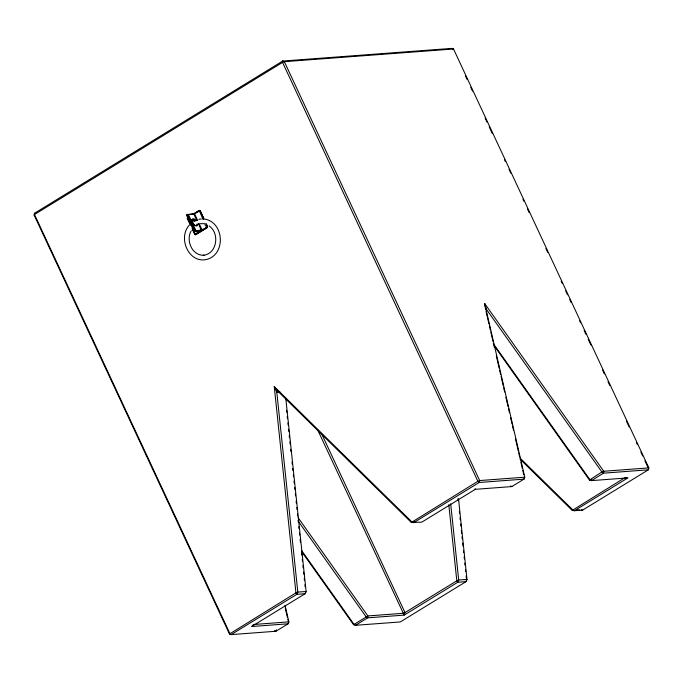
<?xml version="1.0" encoding="UTF-8"?>
<svg xmlns="http://www.w3.org/2000/svg" width="683" height="683" viewBox="0 0 683 683"><rect width="100%" height="100%" fill="white"/><g stroke="black" fill="none" stroke-linecap="round" stroke-linejoin="round"><path stroke-width="1.02" d="M519.925 459.002L572.226 510.423L574.394 510.713L582.684 510.09L648.363 469.81L648.85 467.889L453.521 48.997L451.856 48.391L282.685 61.06L34.637 213.19L34.15 215.111L229.479 634.003L231.144 634.609L275.941 631.254L288.089 623.801L288.866 621.854L285.05 605.317M190.378 225.023C190.523 224.212 185.178 216.46 188.337 218.09L187.296 218.406L187.501 217.604M34.15 215.111L34.637 213.19M192.136 228.796L194.783 234.465L195.475 234.721L200.947 231.358L194.177 231.563L186.69 215.504L186.894 214.701L194.561 213.788L200.179 210.663L204.14 219.158M187.577 218.389L187.782 217.578M195.628 231.358L195.833 230.547L188.346 214.496L187.646 214.24L187.586 214.795L195.628 231.358L194.877 231.819L186.894 214.701L194.561 213.788L197.643 220.396M458.532 498.974L466.993 579.423L466.002 581.651L400.315 621.94L355.519 625.295L353.563 624.706L301.732 551.702M276.427 629.914L275.941 631.254L274.575 630.622M191.189 230.811C185.639 240.365 192.025 255.86 204.021 255.263L203.269 255.322C217.126 253.948 219.917 233.313 209.211 226.005M353.563 624.706L367.864 615.938L403.201 613.291L405.002 612.583L456.816 580.806L458.703 580.038L466.993 579.423L466.002 581.651L457.712 582.275L404.182 615.11L367.676 617.842L355.519 625.295L353.854 624.108L301.613 550.532M186.69 215.504L188.346 214.496M203.56 218.466L200.179 210.663L199.197 210.432L193.724 213.788L196.883 220.694M194.92 234.209L195.825 234.141L195.765 234.696L194.92 234.209L199.641 231.153L200.947 231.358L199.496 231.4M229.479 634.003L295.935 592.853L297.822 592.093L306.112 591.469L285.733 397.762M648.509 468.487L648.85 467.889L603.763 471.261L601.902 471.979L589.463 480.038L591.418 480.619L627.925 477.887L574.394 510.713L572.644 509.766L520.224 458.233M572.226 510.423L624.458 477.989L627.062 477.912M189.328 225.091C177.256 238.119 189.311 265.038 207.956 259.07C225.945 253.034 223.725 222.573 205.079 219.149M252.232 625.859L253.53 624.51M193.178 214.274L199.479 210.407L200.034 210.91M196.721 233.595L203.918 229.172M205.72 228.071L207.666 226.713L206.343 223.879M493.263 343.54L589.745 479.432L591.418 480.619L603.567 473.165L603.763 471.261L484.665 303.517L524.766 477.186L523.989 479.125L511.84 486.578L475.334 489.318L421.804 522.145L411.337 522.469L277.938 391.325L276.777 392.033L297.822 592.093L296.823 594.33L231.144 634.609L229.821 633.397L34.492 214.513L282.54 62.384L284.341 61.666L453.521 48.997L453.179 49.603L451.856 48.391M198.838 219.26L201.408 218.961M200.315 223.665L203.841 223.683M486.364 309.254L485.579 309.314L484.665 303.517L486.364 309.254L601.902 471.979L603.567 473.165L648.363 469.81M279.893 391.803L276.777 392.033L274.25 386.629L411.764 521.821L413.514 522.768L479.193 482.48L523.989 479.125L524.766 477.186L479.679 480.559L477.878 481.276L411.337 522.469L415.486 522.162M591.546 479.876L589.463 480.038L494.432 346.179M576.367 510.107L579.474 509.877M254.571 624.424L288.866 621.854L288.089 623.801L251.583 626.533L305.113 593.706L306.112 591.469L305.113 593.706L296.823 594.33L295.935 592.853L274.25 386.629L277.938 391.325M581.233 509.894L582.684 510.09M510.466 485.955L511.84 486.578M298.13 517.723L367.864 615.938L367.676 617.842L366.003 616.655L298.403 521.445M465.328 75.659L467.129 79.518M470.732 87.245L472.534 91.104M485.135 118.125L486.936 121.984M489.182 126.816L492.332 133.569M504.481 159.634L505.386 161.564M508.989 169.282L510.79 173.141M522.939 199.205L523.835 201.135M527.438 208.853L529.24 212.712M545.888 248.424L547.689 252.292M561.195 281.242L562.092 283.172M565.695 290.898L567.496 294.757M569.75 299.581L571.099 302.475M579.645 320.814L580.55 322.752M584.144 330.47L585.946 334.329M588.2 339.152L590.897 344.949M602.602 370.041L604.404 373.9M607.998 381.626L609.799 385.485M626.456 421.198L629.154 426.986M636.36 442.43L637.256 444.36M640.859 452.086L642.66 455.945M644.906 460.769L648.056 467.522M321.633 433.79L405.002 612.583L404.182 615.11L317.578 429.675M206.642 225.083L207.461 227.524L195.765 234.696L195.065 234.44L192.282 228.54M203.858 219.183L199.888 210.68L199.197 210.432L203.099 219.482M206.061 223.904L207.376 226.739L207.18 227.541L201.698 230.897C183.343 231.674 203.944 231.358 206.625 227.038C209.374 227.781 204.208 226.525 204.857 223.256M198.966 223.23L202.048 229.838L201.698 230.897L198.207 223.529M187.441 218.159L190.523 224.767M475.129 488.601L475.334 489.318M486.057 311.38L488.917 323.776M489.395 325.851L490.351 329.983M490.829 332.049L492.972 341.346M493.45 343.421L494.407 347.553M496.319 355.817L499.179 368.222M499.657 370.288L500.613 374.421M501.091 376.495L503.243 385.793M503.712 387.859L504.669 391.999M505.864 397.164L508.015 406.462M508.494 408.536L509.441 412.669M510.636 417.834L512.071 424.032M512.549 426.107L513.505 430.239M515.409 438.503L518.277 450.908M518.756 452.974L519.712 457.106M520.898 462.28L522.333 468.478M522.811 470.544L523.767 474.685M285.238 607.99L287.389 617.287M287.867 619.353L288.346 621.428M458.003 498.641L458.225 500.759M459.343 511.328L459.565 513.445M460.009 517.68L460.231 519.789M460.675 524.023L460.897 526.141M461.341 530.367L461.674 533.543M462.007 536.71L462.229 538.827M462.681 543.062L463.014 546.229M463.458 550.464L463.68 552.573M464.124 556.807L464.346 558.925M464.79 563.151L465.012 565.268M465.456 569.494L465.678 571.611M466.122 575.846L466.574 580.072M450.695 503.832L458.703 580.038L457.712 582.275L456.816 580.806L448.808 504.66M286.553 410.218L286.775 412.336M287.219 416.57L287.449 418.679M287.893 422.914L288.115 425.031M288.559 429.257L288.781 431.374M289.225 435.6L289.447 437.718M289.891 441.952L290.113 444.061M290.668 449.354L290.89 451.472M292.008 462.041L292.23 464.158M292.674 468.393L292.896 470.502M293.34 474.736L293.562 476.854M294.006 481.08L294.228 483.197M294.672 487.423L294.894 489.54M295.338 493.775L295.568 495.884M296.123 501.177L296.345 503.286M296.789 507.52L297.011 509.638M297.455 513.864L297.677 515.981M298.121 520.207L298.343 522.324M298.787 526.559L299.009 528.668M299.461 532.902L299.683 535.02M300.127 539.246L300.46 542.422M301.57 552.991L301.792 555.108M302.236 559.343L302.458 561.452M302.902 565.686L303.124 567.804M303.576 572.03L303.798 574.147M304.242 578.373L304.464 580.49M304.908 584.725L305.13 586.834M191.547 220.327A3.509 1.656 58.5 0 1 194.032 220.891M196.704 224.195A3.509 1.656 58.5 0 1 194.211 224.938A3.509 1.656 58.5 0 1 192.162 220.174A3.509 1.656 58.5 0 1 195.364 221.079M197.549 224.195A4.107 1.938 58.5 0 1 194.621 225.066A4.107 1.938 58.5 0 1 192.222 219.482A4.107 1.938 58.5 0 1 195.978 220.549M191.633 219.678A4.107 1.938 58.5 0 1 194.331 221.557M282.685 61.06L282.54 62.384L477.878 481.276L479.193 482.48L479.679 480.559L284.341 61.666L282.685 61.06"/></g></svg>
